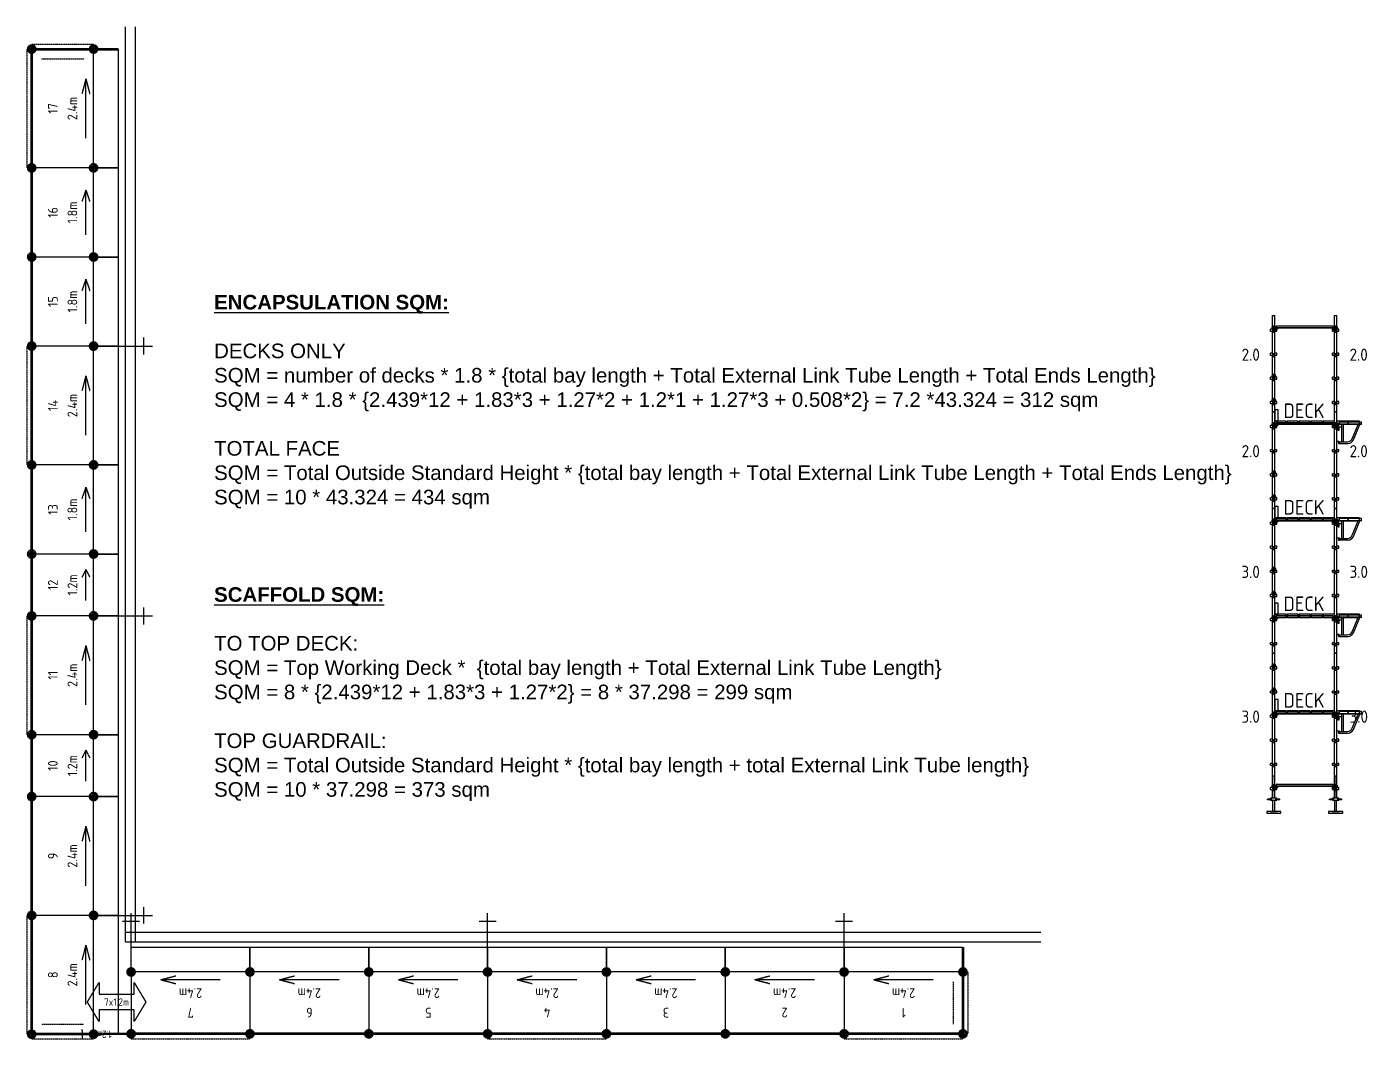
# Model space of a CAD drawing. Header units: millimetres. Extents: x 39739 to 67249, y 19350 to 40131.
import ezdxf
from ezdxf.enums import TextEntityAlignment as Align

# ---------------------------------------------------------------- set-up
doc = ezdxf.new("R2010")
doc.units = ezdxf.units.MM
doc.linetypes.add('KwikScaf_DASHED', pattern=[3.75, 2.5, -1.25])
doc.linetypes.add('KwikScaf_Line', pattern=[1, 1, 0])
doc.layers.add('ENCAPSULATION SQM', color=104, linetype='Continuous', lineweight=60)
for name, color, linetype in [('KwikScaf Matrix', 7, 'Continuous'), ('KwikScaf Schematic', 7, 'Continuous'), ('KwikScaf Sections', 7, 'Continuous')]:
    doc.layers.add(name, color=color, linetype=linetype)
doc.styles.add('KwikScaf ISO', font='isocp.shx')

# ---------------------------------------------------------------- blocks, each defined once
blk = doc.blocks.new('2D Standard 3 Metre')
at = {"layer": 'KwikScaf Matrix', "color": 0, "extrusion": (0, 1, 0)}
for p, q in [((-185, -24), (-185, 24)), ((-185, 24), (-8, 24)), ((-33, 16), (7, 16)), ((-33, 16), (-33, 6)), ((-33, 6), (-33, -6)), ((-8, 64), (-8, 60)), ((-8, 64), (32, 64)), ((-8, 60), (-8, 22)), ((-8, 22), (32, 22)), ((-8, 22), (-8, 18)), ((32, 18), (-8, 18)), ((7, 6), (7, 16)), ((7, -6), (7, 6)), ((32, 60), (32, 64)), ((32, 22), (32, 60)), ((32, 24), (487, 24)), ((32, 18), (32, 22)), ((462, 16), (462, 6)), ((462, 16), (502, 16)), ((462, 6), (462, -6)), ((487, 64), (487, 60)), ((487, 64), (527, 64)), ((487, 60), (487, 22)), ((487, 22), (527, 22)), ((487, 22), (487, 18)), ((527, 18), (487, 18)), ((502, 6), (502, 16)), ((502, -6), (502, 6)), ((527, 60), (527, 64)), ((527, 22), (527, 60)), ((527, 24), (982, 24)), ((527, 18), (527, 22)), ((957, 16), (997, 16)), ((957, 16), (957, 6)), ((957, 6), (957, -6)), ((982, 64), (982, 60)), ((982, 64), (1022, 64)), ((982, 60), (982, 22)), ((982, 22), (1022, 22)), ((982, 22), (982, 18)), ((1022, 18), (982, 18)), ((997, 6), (997, 16)), ((997, -6), (997, 6)), ((1022, 60), (1022, 64)), ((1022, 22), (1022, 60)), ((1022, 24), (1477, 24)), ((1022, 18), (1022, 22)), ((1452, 16), (1492, 16)), ((1452, 16), (1452, 6)), ((1452, 6), (1452, -6)), ((1477, 64), (1477, 60)), ((1477, 64), (1517, 64)), ((1477, 60), (1477, 22)), ((1477, 22), (1517, 22)), ((1477, 22), (1477, 18)), ((1517, 18), (1477, 18)), ((1492, 6), (1492, 16)), ((1492, -6), (1492, 6)), ((1517, 60), (1517, 64)), ((1517, 22), (1517, 60)), ((1517, 24), (1972, 24)), ((1517, 18), (1517, 22)), ((1947, 16), (1987, 16)), ((1947, 16), (1947, 6)), ((1947, 6), (1947, -6)), ((1972, 64), (1972, 60)), ((1972, 64), (2012, 64)), ((1972, 60), (1972, 22)), ((1972, 22), (2012, 22)), ((1972, 22), (1972, 18)), ((2012, 18), (1972, 18)), ((1987, 6), (1987, 16)), ((1987, -6), (1987, 6)), ((2012, 60), (2012, 64)), ((2012, 22), (2012, 60)), ((2012, 24), (2467, 24)), ((2012, 18), (2012, 22)), ((2442, 16), (2442, 6)), ((2442, 16), (2482, 16)), ((2442, 6), (2442, -6)), ((2467, 64), (2467, 60)), ((2467, 64), (2507, 64)), ((2467, 60), (2467, 22)), ((2467, 22), (2507, 22)), ((2467, 22), (2467, 18)), ((2507, 18), (2467, 18)), ((2482, 6), (2482, 16)), ((2482, -6), (2482, 6)), ((2507, 60), (2507, 64)), ((2507, 22), (2507, 60)), ((2507, 24), (2787, 24)), ((2507, 18), (2507, 22)), ((2787, 24), (2787, -24)), ((-185, -24), (-8, -24)), ((-33, -6), (-33, -16)), ((-33, -16), (7, -16)), ((-8, -18), (32, -18)), ((-8, -18), (-8, -22)), ((-8, -22), (-8, -60)), ((-8, -22), (32, -22)), ((-8, -60), (-8, -64)), ((-8, -64), (32, -64)), ((7, -16), (7, -6)), ((32, -22), (32, -18)), ((32, -60), (32, -22)), ((32, -24), (487, -24)), ((32, -64), (32, -60)), ((462, -6), (462, -16)), ((462, -16), (502, -16)), ((487, -18), (527, -18)), ((487, -18), (487, -22)), ((487, -22), (487, -60)), ((487, -22), (527, -22)), ((487, -60), (487, -64)), ((487, -64), (527, -64)), ((502, -16), (502, -6)), ((527, -22), (527, -18)), ((527, -60), (527, -22)), ((527, -24), (982, -24)), ((527, -64), (527, -60)), ((957, -6), (957, -16)), ((957, -16), (997, -16)), ((982, -18), (1022, -18)), ((982, -18), (982, -22)), ((982, -22), (982, -60)), ((982, -22), (1022, -22)), ((982, -60), (982, -64)), ((982, -64), (1022, -64)), ((997, -16), (997, -6)), ((1022, -22), (1022, -18)), ((1022, -60), (1022, -22)), ((1022, -24), (1477, -24)), ((1022, -64), (1022, -60)), ((1452, -6), (1452, -16)), ((1452, -16), (1492, -16)), ((1477, -18), (1517, -18)), ((1477, -18), (1477, -22)), ((1477, -22), (1477, -60)), ((1477, -22), (1517, -22)), ((1477, -60), (1477, -64)), ((1477, -64), (1517, -64)), ((1492, -16), (1492, -6)), ((1517, -22), (1517, -18)), ((1517, -60), (1517, -22)), ((1517, -24), (1972, -24)), ((1517, -64), (1517, -60)), ((1947, -6), (1947, -16)), ((1947, -16), (1987, -16)), ((1972, -18), (2012, -18)), ((1972, -18), (1972, -22)), ((1972, -22), (1972, -60)), ((1972, -22), (2012, -22)), ((1972, -60), (1972, -64)), ((1972, -64), (2012, -64)), ((1987, -16), (1987, -6)), ((2012, -22), (2012, -18)), ((2012, -60), (2012, -22)), ((2012, -24), (2467, -24)), ((2012, -64), (2012, -60)), ((2442, -6), (2442, -16)), ((2442, -16), (2482, -16)), ((2467, -18), (2507, -18)), ((2467, -18), (2467, -22)), ((2467, -22), (2467, -60)), ((2467, -22), (2507, -22)), ((2467, -60), (2467, -64)), ((2467, -64), (2507, -64)), ((2482, -16), (2482, -6)), ((2507, -22), (2507, -18)), ((2507, -60), (2507, -22)), ((2507, -24), (2787, -24)), ((2507, -64), (2507, -60))]:
    blk.add_line(p, q, dxfattribs=at)
blk = doc.blocks.new('2D Standard 2 Metre')
at = {"layer": 'KwikScaf Matrix', "color": 0, "extrusion": (0, 1, 0)}
for p, q in [((-185, -24), (-185, 24)), ((-185, 24), (-8, 24)), ((-33, 16), (7, 16)), ((-33, 16), (-33, 6)), ((-33, 6), (-33, -6)), ((-8, 64), (-8, 60)), ((-8, 64), (32, 64)), ((-8, 60), (-8, 22)), ((-8, 22), (32, 22)), ((-8, 22), (-8, 18)), ((32, 18), (-8, 18)), ((7, 6), (7, 16)), ((7, -6), (7, 6)), ((32, 60), (32, 64)), ((32, 22), (32, 60)), ((32, 24), (487, 24)), ((32, 18), (32, 22)), ((462, 16), (502, 16)), ((462, 16), (462, 6)), ((462, 6), (462, -6)), ((487, 64), (487, 60)), ((487, 64), (527, 64)), ((487, 60), (487, 22)), ((487, 22), (527, 22)), ((487, 22), (487, 18)), ((527, 18), (487, 18)), ((502, 6), (502, 16)), ((502, -6), (502, 6)), ((527, 60), (527, 64)), ((527, 22), (527, 60)), ((527, 24), (982, 24)), ((527, 18), (527, 22)), ((957, 16), (997, 16)), ((957, 16), (957, 6)), ((957, 6), (957, -6)), ((982, 64), (982, 60)), ((982, 64), (1022, 64)), ((982, 60), (982, 22)), ((982, 22), (1022, 22)), ((982, 22), (982, 18)), ((1022, 18), (982, 18)), ((997, 6), (997, 16)), ((997, -6), (997, 6)), ((1022, 60), (1022, 64)), ((1022, 22), (1022, 60)), ((1022, 24), (1477, 24)), ((1022, 18), (1022, 22)), ((1452, 16), (1492, 16)), ((1452, 16), (1452, 6)), ((1452, 6), (1452, -6)), ((1477, 64), (1517, 64)), ((1477, 64), (1477, 60)), ((1477, 60), (1477, 22)), ((1477, 22), (1517, 22)), ((1477, 22), (1477, 18)), ((1517, 18), (1477, 18)), ((1492, 6), (1492, 16)), ((1492, -6), (1492, 6)), ((1517, 60), (1517, 64)), ((1517, 22), (1517, 60)), ((1517, 24), (1796, 24)), ((1517, 18), (1517, 22)), ((1796, 24), (1796, -24)), ((-185, -24), (-8, -24)), ((-33, -6), (-33, -16)), ((-33, -16), (7, -16)), ((-8, -18), (32, -18)), ((-8, -18), (-8, -22)), ((-8, -22), (-8, -60)), ((-8, -22), (32, -22)), ((-8, -60), (-8, -64)), ((-8, -64), (32, -64)), ((7, -16), (7, -6)), ((32, -22), (32, -18)), ((32, -60), (32, -22)), ((32, -24), (487, -24)), ((32, -64), (32, -60)), ((462, -6), (462, -16)), ((462, -16), (502, -16)), ((487, -18), (527, -18)), ((487, -18), (487, -22)), ((487, -22), (487, -60)), ((487, -22), (527, -22)), ((487, -60), (487, -64)), ((487, -64), (527, -64)), ((502, -16), (502, -6)), ((527, -22), (527, -18)), ((527, -60), (527, -22)), ((527, -24), (982, -24)), ((527, -64), (527, -60)), ((957, -6), (957, -16)), ((957, -16), (997, -16)), ((982, -18), (1022, -18)), ((982, -18), (982, -22)), ((982, -22), (982, -60)), ((982, -22), (1022, -22)), ((982, -60), (982, -64)), ((982, -64), (1022, -64)), ((997, -16), (997, -6)), ((1022, -22), (1022, -18)), ((1022, -60), (1022, -22)), ((1022, -24), (1477, -24)), ((1022, -64), (1022, -60)), ((1452, -6), (1452, -16)), ((1452, -16), (1492, -16)), ((1477, -18), (1517, -18)), ((1477, -18), (1477, -22)), ((1477, -22), (1517, -22)), ((1477, -22), (1477, -60)), ((1477, -60), (1477, -64)), ((1477, -64), (1517, -64)), ((1492, -16), (1492, -6)), ((1517, -22), (1517, -18)), ((1517, -60), (1517, -22)), ((1517, -24), (1796, -24)), ((1517, -64), (1517, -60))]:
    blk.add_line(p, q, dxfattribs=at)
blk = doc.blocks.new('2D Jack Adjustable Screw')
at = {"color": 0, "extrusion": (1, -1.83691e-16, 2.30446e-16)}
for p, q in [((-265.5, 100), (-273.5, 100)), ((-273.5, 100), (-273.5, -52)), ((-265.5, 100), (-265.5, -52)), ((-265.5, 42.5), (-40, 42.5)), ((-265.5, 5.5), (-40, 5.5)), ((-40, 87.75), (-35, 87.75)), ((-40, 87.75), (-40, 24)), ((-40, 24), (-40, -39.75)), ((-35, 151.5), (-20, 151.5)), ((-35, 62.25), (-35, 151.5)), ((-35, 62.25), (-20, 62.25)), ((-20, 62.25), (-20, 151.5)), ((-20, 87.75), (0, 87.75)), ((0, 24), (0, 87.75)), ((0, 42.5), (454.5, 42.5)), ((0, -39.75), (0, 24)), ((0, 5.5), (454.5, 5.5)), ((454.5, 24), (454.5, 42.5)), ((454.5, 5.5), (454.5, 24)), ((-265.5, -52), (-273.5, -52)), ((-40, -39.75), (-35, -39.75)), ((-20, -14.25), (-35, -14.25)), ((-35, -103.5), (-35, -14.25)), ((-35, -103.5), (-20, -103.5)), ((-20, -103.5), (-20, -14.25)), ((-20, -39.75), (0, -39.75))]:
    blk.add_line(p, q, dxfattribs=at)
blk = doc.blocks.new('2D SBB 2 Board')
at = {"color": 0}
for p, q in [((47, 440), (0, 440)), ((0, 440), (0, 392)), ((0, 392), (106, 392)), ((8, 466), (38, 466)), ((11, 440), (8, 466)), ((28, 316), (18, 392)), ((38, 316), (28, 316)), ((38, 466), (38, 440)), ((38, 392), (38, 316)), ((504, 491), (47, 491)), ((47, 491), (47, 445)), ((504, 445), (47, 445)), ((47, 445), (47, 440)), ((504, 440), (47, 440)), ((106, 392), (106, 440)), ((106, 84), (106, 392)), ((140, 84), (140, 440)), ((315, 147), (437, 440)), ((343, 124), (473, 440)), ((504, 445), (504, 491)), ((504, 440), (504, 445)), ((-4, 93), (47, 93)), ((-4, 88), (-4, 93)), ((42, 88), (-4, 88)), ((42, 42), (42, 88)), ((47, 42), (42, 42)), ((47, 93), (47, 42)), ((47, 84), (106, 84)), ((47, 50), (232, 50)), ((106, 84), (123, 84)), ((123, 84), (140, 84)), ((140, 84), (222, 84))]:
    blk.add_line(p, q, dxfattribs=at)
for radius, start, end in [(102, 270, 339.4078), (136, 274.3209, 333.1791)]:
    blk.add_arc((222, 185), radius, start, end, dxfattribs=at)
blk = doc.blocks.new('2D Transom 1.2 Metre')
at = {"color": 0, "extrusion": (0, 1, -1.83691e-16)}
for p, q in [((0, 50), (20, 50)), ((0, -25), (0, 50)), ((50, 0), (13, 0)), ((20, 50), (17, 25)), ((17, 25), (25, 25)), ((1197, 63), (25, 63)), ((25, 63), (25, 30)), ((1197, 30), (25, 30)), ((25, 30), (25, 25)), ((1197, 25), (25, 25)), ((50, 25), (50, 0)), ((1172, 25), (1172, 0)), ((1197, 30), (1197, 63)), ((1197, 25), (1197, 30)), ((1205, 25), (1197, 25)), ((1202, 50), (1205, 25)), ((1222, 50), (1202, 50)), ((1222, -25), (1222, 50)), ((10, -25), (0, -25)), ((13, 0), (10, -25)), ((1172, 0), (1209, 0)), ((1209, 0), (1212, -25)), ((1212, -25), (1222, -25))]:
    blk.add_line(p, q, dxfattribs=at)

msp = doc.modelspace()

# ---------------------------------------------------------------- linework, layer by layer
for p, q in [((41767, 21348), (41767, 40131)), ((41967, 21348), (41967, 40131)), ((41767, 21548), (60550, 21548)), ((41767, 21348), (60550, 21348))]:
    msp.add_line(p, q)
at = {"layer": 'ENCAPSULATION SQM'}
msp.add_lwpolyline([(58952, 21238), (58952, 19460), (41879, 19460), (41109, 19452), (39839, 19452), (39839, 39674), (41617, 39674)], dxfattribs=at)
at = {"layer": 'KwikScaf Schematic', "color": 1, "linetype": 'KwikScaf_DASHED'}
for p, q in [((39739, 39674), (39739, 37235)), ((39839, 39774), (41109, 39774)), ((40039, 39474), (40909, 39474)), ((39739, 33577), (39739, 31138)), ((39739, 28039), (39739, 25600)), ((39739, 21891), (39739, 19452)), ((59052, 20730), (59052, 19460)), ((58752, 20530), (58752, 19660)), ((40909, 19652), (40039, 19652)), ((41109, 19352), (39839, 19352)), ((41879, 19360), (44318, 19360)), ((49196, 19360), (51635, 19360)), ((56513, 19360), (58952, 19360))]:
    msp.add_line(p, q, dxfattribs=at)
at = {"layer": 'KwikScaf Schematic', "color": 1, "linetype": 'KwikScaf_Line'}
for p, q in [((39839, 37235), (39839, 39674)), ((41109, 39674), (39839, 39674)), ((41109, 37235), (41109, 39674)), ((41109, 39674), (41617, 39674)), ((41617, 39674), (41617, 37235)), ((40950, 39065), (40871, 38760)), ((40950, 37845), (40950, 39065)), ((40950, 39065), (41029, 38760)), ((41617, 37235), (41109, 37235)), ((39839, 31138), (39839, 33577)), ((41109, 33577), (39839, 33577)), ((41109, 31138), (41109, 33577)), ((41109, 33577), (41617, 33577)), ((41617, 33577), (41617, 31138)), ((41617, 33577), (42317, 33577)), ((42142, 33402), (42142, 33752)), ((40950, 32968), (40871, 32663)), ((40950, 31748), (40950, 32968)), ((40950, 32968), (41029, 32663)), ((41617, 31138), (41109, 31138)), ((42142, 27864), (42142, 28214)), ((39839, 25600), (39839, 28039)), ((41109, 28039), (39839, 28039)), ((41109, 25600), (41109, 28039)), ((41109, 28039), (41617, 28039)), ((41617, 28039), (41617, 25600)), ((41617, 28039), (42317, 28039)), ((40950, 27430), (40871, 27125)), ((40950, 26210), (40950, 27430)), ((40950, 27430), (41029, 27125)), ((41617, 25600), (41109, 25600)), ((39839, 21891), (39839, 24330)), ((41109, 24330), (39839, 24330)), ((41109, 21891), (41109, 24330)), ((41109, 24330), (41617, 24330)), ((41617, 24330), (41617, 21891)), ((40950, 23721), (40871, 23416)), ((40950, 22501), (40950, 23721)), ((40950, 23721), (41029, 23416)), ((42142, 21716), (42142, 22066)), ((39839, 19452), (39839, 21891)), ((41109, 21891), (39839, 21891)), ((41617, 21891), (41109, 21891)), ((41109, 19452), (41109, 21891)), ((41109, 21891), (41617, 21891)), ((41617, 21891), (41617, 19452)), ((41617, 21891), (42317, 21891)), ((42054, 21763), (41704, 21763)), ((41879, 21238), (41879, 21938)), ((49371, 21763), (49021, 21763)), ((49196, 21238), (49196, 21938)), ((56688, 21763), (56338, 21763)), ((56513, 21238), (56513, 21938)), ((40950, 21282), (40871, 20977)), ((40950, 20062), (40950, 21282)), ((40950, 21282), (41029, 20977)), ((41879, 20730), (41879, 21238)), ((41879, 21238), (44318, 21238)), ((44318, 20730), (44318, 21238)), ((44318, 21238), (46757, 21238)), ((44318, 21238), (44318, 20730)), ((46757, 20730), (46757, 21238)), ((46757, 21238), (49196, 21238)), ((46757, 21238), (46757, 20730)), ((49196, 20730), (49196, 21238)), ((49196, 21238), (51635, 21238)), ((49196, 21238), (49196, 20730)), ((51635, 20730), (51635, 21238)), ((51635, 21238), (54074, 21238)), ((51635, 21238), (51635, 20730)), ((54074, 20730), (54074, 21238)), ((54074, 21238), (56513, 21238)), ((54074, 21238), (54074, 20730)), ((56513, 20730), (56513, 21238)), ((56513, 21238), (58952, 21238)), ((56513, 21238), (56513, 20730)), ((58952, 21238), (58952, 20730)), ((41879, 20730), (41879, 19460)), ((44318, 20730), (41879, 20730)), ((42489, 20571), (42794, 20651)), ((44318, 20730), (44318, 19460)), ((46757, 20730), (44318, 20730)), ((44928, 20571), (45233, 20651)), ((46757, 20730), (46757, 19460)), ((49196, 20730), (46757, 20730)), ((47367, 20571), (47672, 20651)), ((49196, 20730), (49196, 19460)), ((51635, 20730), (49196, 20730)), ((49806, 20571), (50111, 20651)), ((51635, 20730), (51635, 19460)), ((54074, 20730), (51635, 20730)), ((52245, 20571), (52550, 20651)), ((54074, 20730), (54074, 19460)), ((56513, 20730), (54074, 20730)), ((54684, 20571), (54989, 20651)), ((56513, 20730), (56513, 19460)), ((58952, 20730), (56513, 20730)), ((57123, 20571), (57428, 20651)), ((58952, 20730), (58952, 19460)), ((43709, 20571), (42489, 20571)), ((42489, 20571), (42794, 20492)), ((46148, 20571), (44928, 20571)), ((44928, 20571), (45233, 20492)), ((48587, 20571), (47367, 20571)), ((47367, 20571), (47672, 20492)), ((51026, 20571), (49806, 20571)), ((49806, 20571), (50111, 20492)), ((53465, 20571), (52245, 20571)), ((52245, 20571), (52550, 20492)), ((55904, 20571), (54684, 20571)), ((54684, 20571), (54989, 20492)), ((58343, 20571), (57123, 20571)), ((57123, 20571), (57428, 20492)), ((40880, 19350), (40878, 19550)), ((41880, 19360), (41878, 19560)), ((41109, 19452), (39839, 19452)), ((41979, 19461), (40779, 19449)), ((41617, 19452), (41109, 19452)), ((44318, 19460), (41879, 19460)), ((46757, 19460), (44318, 19460)), ((49196, 19460), (46757, 19460)), ((51635, 19460), (49196, 19460)), ((54074, 19460), (51635, 19460)), ((56513, 19460), (54074, 19460)), ((58952, 19460), (56513, 19460))]:
    msp.add_line(p, q, dxfattribs=at)
at = {"layer": 'KwikScaf Schematic', "color": 3, "linetype": 'KwikScaf_Line'}
for p, q in [((39839, 35406), (39839, 37235)), ((41109, 37235), (39839, 37235)), ((41109, 35406), (41109, 37235)), ((41109, 37235), (41617, 37235)), ((41617, 37235), (41617, 35406)), ((40950, 36778), (40871, 36549)), ((40950, 35864), (40950, 36778)), ((40950, 36778), (41029, 36549)), ((39839, 33577), (39839, 35406)), ((41109, 35406), (39839, 35406)), ((41109, 33577), (41109, 35406)), ((41109, 35406), (41617, 35406)), ((41617, 35406), (41109, 35406)), ((41617, 35406), (41617, 33577)), ((40950, 34949), (40871, 34720)), ((40950, 34035), (40950, 34949)), ((40950, 34949), (41029, 34720)), ((41617, 33577), (41109, 33577)), ((39839, 29309), (39839, 31138)), ((41109, 31138), (39839, 31138)), ((41109, 29309), (41109, 31138)), ((41109, 31138), (41617, 31138)), ((41617, 31138), (41617, 29309)), ((40950, 30681), (40871, 30452)), ((40950, 29767), (40950, 30681)), ((40950, 30681), (41029, 30452)), ((41617, 29309), (41109, 29309))]:
    msp.add_line(p, q, dxfattribs=at)
at = {"layer": 'KwikScaf Schematic', "color": 5, "linetype": 'KwikScaf_Line'}
for p, q in [((39839, 28039), (39839, 29309)), ((41109, 29309), (39839, 29309)), ((41109, 28039), (41109, 29309)), ((41109, 29309), (41617, 29309)), ((41617, 29309), (41617, 28039)), ((40950, 28992), (40871, 28833)), ((40950, 28357), (40950, 28992)), ((40950, 28992), (41029, 28833)), ((41617, 28039), (41109, 28039)), ((39839, 24330), (39839, 25600)), ((41109, 25600), (39839, 25600)), ((41109, 24330), (41109, 25600)), ((41109, 25600), (41617, 25600)), ((41617, 25600), (41617, 24330)), ((40950, 25283), (40871, 25124)), ((40950, 24648), (40950, 25283)), ((40950, 25283), (41029, 25124)), ((41617, 24330), (41109, 24330)), ((40982, 20113), (41222, 20513)), ((41222, 20513), (41222, 20273)), ((41942, 20273), (41942, 20513)), ((41942, 20513), (42182, 20113)), ((41222, 19713), (40982, 20113)), ((41222, 20273), (41942, 20273)), ((42182, 20113), (41942, 19713)), ((41942, 19953), (41222, 19953)), ((41222, 19953), (41222, 19713)), ((41942, 19713), (41942, 19953))]:
    msp.add_line(p, q, dxfattribs=at)
at = {"layer": 'KwikScaf Schematic', "color": 1, "linetype": 'KwikScaf_Line', "const_width": 100}
for points in [[(39789, 39674, -0.198912), (39803, 39710, -0.198912), (39839, 39724, -0.198912), (39874, 39710, -0.198912), (39889, 39674, -0.198912), (39874, 39639, -0.198912), (39839, 39624, -0.198912), (39803, 39639, -0.198912)], [(41059, 39674, -0.198912), (41073, 39710, -0.198912), (41109, 39724, -0.198912), (41144, 39710, -0.198912), (41159, 39674, -0.198912), (41144, 39639, -0.198912), (41109, 39624, -0.198912), (41073, 39639, -0.198912)], [(39789, 37235, -0.198912), (39803, 37271, -0.198912), (39839, 37285, -0.198912), (39874, 37271, -0.198912), (39889, 37235, -0.198912), (39874, 37200, -0.198912), (39839, 37185, -0.198912), (39803, 37200, -0.198912)], [(41059, 37235, -0.198912), (41073, 37271, -0.198912), (41109, 37285, -0.198912), (41144, 37271, -0.198912), (41159, 37235, -0.198912), (41144, 37200, -0.198912), (41109, 37185, -0.198912), (41073, 37200, -0.198912)], [(39789, 33577, -0.198912), (39803, 33613, -0.198912), (39839, 33627, -0.198912), (39874, 33613, -0.198912), (39889, 33577, -0.198912), (39874, 33542, -0.198912), (39839, 33527, -0.198912), (39803, 33542, -0.198912)], [(41059, 33577, -0.198912), (41073, 33613, -0.198912), (41109, 33627, -0.198912), (41144, 33613, -0.198912), (41159, 33577, -0.198912), (41144, 33542, -0.198912), (41109, 33527, -0.198912), (41073, 33542, -0.198912)], [(39789, 31138, -0.198912), (39803, 31174, -0.198912), (39839, 31188, -0.198912), (39874, 31174, -0.198912), (39889, 31138, -0.198912), (39874, 31103, -0.198912), (39839, 31088, -0.198912), (39803, 31103, -0.198912)], [(41059, 31138, -0.198912), (41073, 31174, -0.198912), (41109, 31188, -0.198912), (41144, 31174, -0.198912), (41159, 31138, -0.198912), (41144, 31103, -0.198912), (41109, 31088, -0.198912), (41073, 31103, -0.198912)], [(39789, 28039, -0.198912), (39803, 28075, -0.198912), (39839, 28089, -0.198912), (39874, 28075, -0.198912), (39889, 28039, -0.198912), (39874, 28004, -0.198912), (39839, 27989, -0.198912), (39803, 28004, -0.198912)], [(41059, 28039, -0.198912), (41073, 28075, -0.198912), (41109, 28089, -0.198912), (41144, 28075, -0.198912), (41159, 28039, -0.198912), (41144, 28004, -0.198912), (41109, 27989, -0.198912), (41073, 28004, -0.198912)], [(39789, 25600, -0.198912), (39803, 25636, -0.198912), (39839, 25650, -0.198912), (39874, 25636, -0.198912), (39889, 25600, -0.198912), (39874, 25565, -0.198912), (39839, 25550, -0.198912), (39803, 25565, -0.198912)], [(41059, 25600, -0.198912), (41073, 25636, -0.198912), (41109, 25650, -0.198912), (41144, 25636, -0.198912), (41159, 25600, -0.198912), (41144, 25565, -0.198912), (41109, 25550, -0.198912), (41073, 25565, -0.198912)], [(39789, 24330, -0.198912), (39803, 24366, -0.198912), (39839, 24380, -0.198912), (39874, 24366, -0.198912), (39889, 24330, -0.198912), (39874, 24295, -0.198912), (39839, 24280, -0.198912), (39803, 24295, -0.198912)], [(41059, 24330, -0.198912), (41073, 24366, -0.198912), (41109, 24380, -0.198912), (41144, 24366, -0.198912), (41159, 24330, -0.198912), (41144, 24295, -0.198912), (41109, 24280, -0.198912), (41073, 24295, -0.198912)], [(39789, 21891, -0.198912), (39803, 21927, -0.198912), (39839, 21941, -0.198912), (39874, 21927, -0.198912), (39889, 21891, -0.198912), (39874, 21856, -0.198912), (39839, 21841, -0.198912), (39803, 21856, -0.198912)], [(39789, 21891, -0.198912), (39803, 21927, -0.198912), (39839, 21941, -0.198912), (39874, 21927, -0.198912), (39889, 21891, -0.198912), (39874, 21856, -0.198912), (39839, 21841, -0.198912), (39803, 21856, -0.198912)], [(41059, 21891, -0.198912), (41073, 21927, -0.198912), (41109, 21941, -0.198912), (41144, 21927, -0.198912), (41159, 21891, -0.198912), (41144, 21856, -0.198912), (41109, 21841, -0.198912), (41073, 21856, -0.198912)], [(41059, 21891, -0.198912), (41073, 21927, -0.198912), (41109, 21941, -0.198912), (41144, 21927, -0.198912), (41159, 21891, -0.198912), (41144, 21856, -0.198912), (41109, 21841, -0.198912), (41073, 21856, -0.198912)], [(44318, 20680, -0.198912), (44283, 20695, -0.198912), (44268, 20730, -0.198912), (44283, 20765, -0.198912), (44318, 20780, -0.198912), (44354, 20765, -0.198912), (44368, 20730, -0.198912), (44354, 20695, -0.198912)], [(46757, 20680, -0.198912), (46722, 20695, -0.198912), (46707, 20730, -0.198912), (46722, 20765, -0.198912), (46757, 20780, -0.198912), (46793, 20765, -0.198912), (46807, 20730, -0.198912), (46793, 20695, -0.198912)], [(49196, 20680, -0.198912), (49161, 20695, -0.198912), (49146, 20730, -0.198912), (49161, 20765, -0.198912), (49196, 20780, -0.198912), (49232, 20765, -0.198912), (49246, 20730, -0.198912), (49232, 20695, -0.198912)], [(51635, 20680, -0.198912), (51600, 20695, -0.198912), (51585, 20730, -0.198912), (51600, 20765, -0.198912), (51635, 20780, -0.198912), (51671, 20765, -0.198912), (51685, 20730, -0.198912), (51671, 20695, -0.198912)], [(54074, 20680, -0.198912), (54039, 20695, -0.198912), (54024, 20730, -0.198912), (54039, 20765, -0.198912), (54074, 20780, -0.198912), (54110, 20765, -0.198912), (54124, 20730, -0.198912), (54110, 20695, -0.198912)], [(56513, 20680, -0.198912), (56478, 20695, -0.198912), (56463, 20730, -0.198912), (56478, 20765, -0.198912), (56513, 20780, -0.198912), (56549, 20765, -0.198912), (56563, 20730, -0.198912), (56549, 20695, -0.198912)], [(58952, 20680, -0.198912), (58917, 20695, -0.198912), (58902, 20730, -0.198912), (58917, 20765, -0.198912), (58952, 20780, -0.198912), (58988, 20765, -0.198912), (59002, 20730, -0.198912), (58988, 20695, -0.198912)], [(39789, 19452, -0.198912), (39803, 19488, -0.198912), (39839, 19502, -0.198912), (39874, 19488, -0.198912), (39889, 19452, -0.198912), (39874, 19417, -0.198912), (39839, 19402, -0.198912), (39803, 19417, -0.198912)], [(41059, 19452, -0.198912), (41073, 19488, -0.198912), (41109, 19502, -0.198912), (41144, 19488, -0.198912), (41159, 19452, -0.198912), (41144, 19417, -0.198912), (41109, 19402, -0.198912), (41073, 19417, -0.198912)], [(44318, 19410, -0.198912), (44283, 19425, -0.198912), (44268, 19460, -0.198912), (44283, 19495, -0.198912), (44318, 19510, -0.198912), (44354, 19495, -0.198912), (44368, 19460, -0.198912), (44354, 19425, -0.198912)], [(46757, 19410, -0.198912), (46722, 19425, -0.198912), (46707, 19460, -0.198912), (46722, 19495, -0.198912), (46757, 19510, -0.198912), (46793, 19495, -0.198912), (46807, 19460, -0.198912), (46793, 19425, -0.198912)], [(49196, 19410, -0.198912), (49161, 19425, -0.198912), (49146, 19460, -0.198912), (49161, 19495, -0.198912), (49196, 19510, -0.198912), (49232, 19495, -0.198912), (49246, 19460, -0.198912), (49232, 19425, -0.198912)], [(51635, 19410, -0.198912), (51600, 19425, -0.198912), (51585, 19460, -0.198912), (51600, 19495, -0.198912), (51635, 19510, -0.198912), (51671, 19495, -0.198912), (51685, 19460, -0.198912), (51671, 19425, -0.198912)], [(54074, 19410, -0.198912), (54039, 19425, -0.198912), (54024, 19460, -0.198912), (54039, 19495, -0.198912), (54074, 19510, -0.198912), (54110, 19495, -0.198912), (54124, 19460, -0.198912), (54110, 19425, -0.198912)], [(56513, 19410, -0.198912), (56478, 19425, -0.198912), (56463, 19460, -0.198912), (56478, 19495, -0.198912), (56513, 19510, -0.198912), (56549, 19495, -0.198912), (56563, 19460, -0.198912), (56549, 19425, -0.198912)], [(58952, 19410, -0.198912), (58917, 19425, -0.198912), (58902, 19460, -0.198912), (58917, 19495, -0.198912), (58952, 19510, -0.198912), (58988, 19495, -0.198912), (59002, 19460, -0.198912), (58988, 19425, -0.198912)]]:
    msp.add_lwpolyline(points, format="xyb", close=True, dxfattribs=at)
at = {"layer": 'KwikScaf Schematic', "color": 3, "linetype": 'KwikScaf_Line', "const_width": 100}
for points in [[(39789, 37235, -0.198912), (39803, 37271, -0.198912), (39839, 37285, -0.198912), (39874, 37271, -0.198912), (39889, 37235, -0.198912), (39874, 37200, -0.198912), (39839, 37185, -0.198912), (39803, 37200, -0.198912)], [(41059, 37235, -0.198912), (41073, 37271, -0.198912), (41109, 37285, -0.198912), (41144, 37271, -0.198912), (41159, 37235, -0.198912), (41144, 37200, -0.198912), (41109, 37185, -0.198912), (41073, 37200, -0.198912)], [(39789, 35406, -0.198912), (39803, 35442, -0.198912), (39839, 35456, -0.198912), (39874, 35442, -0.198912), (39889, 35406, -0.198912), (39874, 35371, -0.198912), (39839, 35356, -0.198912), (39803, 35371, -0.198912)], [(39789, 35406, -0.198912), (39803, 35442, -0.198912), (39839, 35456, -0.198912), (39874, 35442, -0.198912), (39889, 35406, -0.198912), (39874, 35371, -0.198912), (39839, 35356, -0.198912), (39803, 35371, -0.198912)], [(41059, 35406, -0.198912), (41073, 35442, -0.198912), (41109, 35456, -0.198912), (41144, 35442, -0.198912), (41159, 35406, -0.198912), (41144, 35371, -0.198912), (41109, 35356, -0.198912), (41073, 35371, -0.198912)], [(41059, 35406, -0.198912), (41073, 35442, -0.198912), (41109, 35456, -0.198912), (41144, 35442, -0.198912), (41159, 35406, -0.198912), (41144, 35371, -0.198912), (41109, 35356, -0.198912), (41073, 35371, -0.198912)], [(39789, 33577, -0.198912), (39803, 33613, -0.198912), (39839, 33627, -0.198912), (39874, 33613, -0.198912), (39889, 33577, -0.198912), (39874, 33542, -0.198912), (39839, 33527, -0.198912), (39803, 33542, -0.198912)], [(41059, 33577, -0.198912), (41073, 33613, -0.198912), (41109, 33627, -0.198912), (41144, 33613, -0.198912), (41159, 33577, -0.198912), (41144, 33542, -0.198912), (41109, 33527, -0.198912), (41073, 33542, -0.198912)], [(39789, 31138, -0.198912), (39803, 31174, -0.198912), (39839, 31188, -0.198912), (39874, 31174, -0.198912), (39889, 31138, -0.198912), (39874, 31103, -0.198912), (39839, 31088, -0.198912), (39803, 31103, -0.198912)], [(41059, 31138, -0.198912), (41073, 31174, -0.198912), (41109, 31188, -0.198912), (41144, 31174, -0.198912), (41159, 31138, -0.198912), (41144, 31103, -0.198912), (41109, 31088, -0.198912), (41073, 31103, -0.198912)], [(39789, 29309, -0.198912), (39803, 29345, -0.198912), (39839, 29359, -0.198912), (39874, 29345, -0.198912), (39889, 29309, -0.198912), (39874, 29274, -0.198912), (39839, 29259, -0.198912), (39803, 29274, -0.198912)], [(41059, 29309, -0.198912), (41073, 29345, -0.198912), (41109, 29359, -0.198912), (41144, 29345, -0.198912), (41159, 29309, -0.198912), (41144, 29274, -0.198912), (41109, 29259, -0.198912), (41073, 29274, -0.198912)]]:
    msp.add_lwpolyline(points, format="xyb", close=True, dxfattribs=at)
at = {"layer": 'KwikScaf Schematic', "color": 5, "linetype": 'KwikScaf_Line', "const_width": 100}
for points in [[(39789, 29309, -0.198912), (39803, 29345, -0.198912), (39839, 29359, -0.198912), (39874, 29345, -0.198912), (39889, 29309, -0.198912), (39874, 29274, -0.198912), (39839, 29259, -0.198912), (39803, 29274, -0.198912)], [(41059, 29309, -0.198912), (41073, 29345, -0.198912), (41109, 29359, -0.198912), (41144, 29345, -0.198912), (41159, 29309, -0.198912), (41144, 29274, -0.198912), (41109, 29259, -0.198912), (41073, 29274, -0.198912)], [(39789, 28039, -0.198912), (39803, 28075, -0.198912), (39839, 28089, -0.198912), (39874, 28075, -0.198912), (39889, 28039, -0.198912), (39874, 28004, -0.198912), (39839, 27989, -0.198912), (39803, 28004, -0.198912)], [(41059, 28039, -0.198912), (41073, 28075, -0.198912), (41109, 28089, -0.198912), (41144, 28075, -0.198912), (41159, 28039, -0.198912), (41144, 28004, -0.198912), (41109, 27989, -0.198912), (41073, 28004, -0.198912)], [(39789, 25600, -0.198912), (39803, 25636, -0.198912), (39839, 25650, -0.198912), (39874, 25636, -0.198912), (39889, 25600, -0.198912), (39874, 25565, -0.198912), (39839, 25550, -0.198912), (39803, 25565, -0.198912)], [(41059, 25600, -0.198912), (41073, 25636, -0.198912), (41109, 25650, -0.198912), (41144, 25636, -0.198912), (41159, 25600, -0.198912), (41144, 25565, -0.198912), (41109, 25550, -0.198912), (41073, 25565, -0.198912)], [(39789, 24330, -0.198912), (39803, 24366, -0.198912), (39839, 24380, -0.198912), (39874, 24366, -0.198912), (39889, 24330, -0.198912), (39874, 24295, -0.198912), (39839, 24280, -0.198912), (39803, 24295, -0.198912)], [(41059, 24330, -0.198912), (41073, 24366, -0.198912), (41109, 24380, -0.198912), (41144, 24366, -0.198912), (41159, 24330, -0.198912), (41144, 24295, -0.198912), (41109, 24280, -0.198912), (41073, 24295, -0.198912)]]:
    msp.add_lwpolyline(points, format="xyb", close=True, dxfattribs=at)
at = {"layer": 'KwikScaf Schematic', "color": 1, "linetype": 'KwikScaf_Line'}
for points in [[(41879, 20680, 100, 100, -0.198912), (41844, 20695, 100, 100, -0.198912), (41829, 20730, 100, 100, -0.198912), (41844, 20765, 100, 100, -0.198912), (41879, 20780, 100, 100, -0.198912), (41915, 20765, 100, 100, -0.198912), (41929, 20730, 100, 100, -0.198912), (41915, 20695, 100, 100, -0.198912)], [(44318, 20680, 100, 100, -0.198912), (44283, 20695, 100, 100, -0.198912), (44268, 20730, 100, 100, -0.198912), (44283, 20765, 100, 100, -0.198912), (44318, 20780, 100, 100, -0.198912), (44354, 20765, 100, 100, -0.198912), (44368, 20730, 100, 100, -0.198912), (44354, 20695, 100, 100, -0.198912)], [(46757, 20680, 100, 100, -0.198912), (46722, 20695, 100, 100, -0.198912), (46707, 20730, 100, 100, -0.198912), (46722, 20765, 100, 100, -0.198912), (46757, 20780, 100, 100, -0.198912), (46793, 20765, 100, 100, -0.198912), (46807, 20730, 100, 100, -0.198912), (46793, 20695, 100, 100, -0.198912)], [(49196, 20680, 100, 100, -0.198912), (49161, 20695, 100, 100, -0.198912), (49146, 20730, 100, 100, -0.198912), (49161, 20765, 100, 100, -0.198912), (49196, 20780, 100, 100, -0.198912), (49232, 20765, 100, 100, -0.198912), (49246, 20730, 100, 100, -0.198912), (49232, 20695, 100, 100, -0.198912)], [(51635, 20680, 100, 100, -0.198912), (51600, 20695, 100, 100, -0.198912), (51585, 20730, 100, 100, -0.198912), (51600, 20765, 100, 100, -0.198912), (51635, 20780, 100, 100, -0.198912), (51671, 20765, 100, 100, -0.198912), (51685, 20730, 100, 100, -0.198912), (51671, 20695, 100, 100, -0.198912)], [(54074, 20680, 100, 100, -0.198912), (54039, 20695, 100, 100, -0.198912), (54024, 20730, 100, 100, -0.198912), (54039, 20765, 100, 100, -0.198912), (54074, 20780, 100, 100, -0.198912), (54110, 20765, 100, 100, -0.198912), (54124, 20730, 100, 100, -0.198912), (54110, 20695, 100, 100, -0.198912)], [(56513, 20680, 100, 100, -0.198912), (56478, 20695, 100, 100, -0.198912), (56463, 20730, 100, 100, -0.198912), (56478, 20765, 100, 100, -0.198912), (56513, 20780, 100, 100, -0.198912), (56549, 20765, 100, 100, -0.198912), (56563, 20730, 100, 100, -0.198912), (56549, 20695, 100, 100, -0.198912)], [(41879, 19410, 100, 100, -0.198912), (41844, 19425, 100, 100, -0.198912), (41829, 19460, 100, 100, -0.198912), (41844, 19495, 100, 100, -0.198912), (41879, 19510, 100, 100, -0.198912), (41915, 19495, 100, 100, -0.198912), (41929, 19460, 100, 100, -0.198912), (41915, 19425, 100, 100, -0.198912)], [(44318, 19410, 100, 100, -0.198912), (44283, 19425, 100, 100, -0.198912), (44268, 19460, 100, 100, -0.198912), (44283, 19495, 100, 100, -0.198912), (44318, 19510, 100, 100, -0.198912), (44354, 19495, 100, 100, -0.198912), (44368, 19460, 100, 100, -0.198912), (44354, 19425, 100, 100, -0.198912)], [(46757, 19410, 100, 100, -0.198912), (46722, 19425, 100, 100, -0.198912), (46707, 19460, 100, 100, -0.198912), (46722, 19495, 100, 100, -0.198912), (46757, 19510, 100, 100, -0.198912), (46793, 19495, 100, 100, -0.198912), (46807, 19460, 100, 100, -0.198912), (46793, 19425, 100, 100, -0.198912)], [(49196, 19410, 100, 100, -0.198912), (49161, 19425, 100, 100, -0.198912), (49146, 19460, 100, 100, -0.198912), (49161, 19495, 100, 100, -0.198912), (49196, 19510, 100, 100, -0.198912), (49232, 19495, 100, 100, -0.198912), (49246, 19460, 100, 100, -0.198912), (49232, 19425, 100, 100, -0.198912)], [(51635, 19410, 100, 100, -0.198912), (51600, 19425, 100, 100, -0.198912), (51585, 19460, 100, 100, -0.198912), (51600, 19495, 100, 100, -0.198912), (51635, 19510, 100, 100, -0.198912), (51671, 19495, 100, 100, -0.198912), (51685, 19460, 100, 100, -0.198912), (51671, 19425, 100, 100, -0.198912)], [(54074, 19410, 100, 100, -0.198912), (54039, 19425, 100, 100, -0.198912), (54024, 19460, 100, 100, -0.198912), (54039, 19495, 100, 100, -0.198912), (54074, 19510, 100, 100, -0.198912), (54110, 19495, 100, 100, -0.198912), (54124, 19460, 100, 100, -0.198912), (54110, 19425, 100, 100, -0.198912)], [(56513, 19410, 100, 100, -0.198912), (56478, 19425, 100, 100, -0.198912), (56463, 19460, 100, 100, -0.198912), (56478, 19495, 100, 100, -0.198912), (56513, 19510, 100, 100, -0.198912), (56549, 19495, 100, 100, -0.198912), (56563, 19460, 100, 100, -0.198912), (56549, 19425, 100, 100, -0.198912)]]:
    msp.add_lwpolyline(points, format="xyseb", close=True, dxfattribs=at)
at = {"layer": 'KwikScaf Sections', "color": 40, "const_width": 50}
for points in [[(65307, 33952, 1), (65357, 33952, 1)], [(66577, 33952, 1), (66627, 33952, 1)], [(65307, 31971, 1), (65357, 31971, 1)], [(66577, 31971, 1), (66627, 31971, 1)], [(65307, 29990, 1), (65357, 29990, 1)], [(66577, 29990, 1), (66627, 29990, 1)], [(65307, 28008, 1), (65357, 28008, 1)], [(66577, 28008, 1), (66627, 28008, 1)], [(65307, 26027, 1), (65357, 26027, 1)], [(66577, 26027, 1), (66627, 26027, 1)], [(65307, 24541, 1), (65357, 24541, 1)], [(66577, 24541, 1), (66627, 24541, 1)]]:
    msp.add_lwpolyline(points, format="xyb", close=True, dxfattribs=at)
at = {"layer": 'KwikScaf Sections', "color": 70, "const_width": 50}
for points in [[(65307, 32962, 1), (65357, 32962, 1)], [(65307, 30980, 1), (65357, 30980, 1)], [(65307, 28999, 1), (65357, 28999, 1)], [(65307, 27018, 1), (65357, 27018, 1)]]:
    msp.add_lwpolyline(points, format="xyb", close=True, dxfattribs=at)
at = {"layer": 'KwikScaf Sections', "color": 80, "const_width": 50}
for points in [[(65307, 32466, 1), (65357, 32466, 1)], [(65307, 30485, 1), (65357, 30485, 1)], [(65307, 28504, 1), (65357, 28504, 1)], [(65307, 26522, 1), (65357, 26522, 1)]]:
    msp.add_lwpolyline(points, format="xyb", close=True, dxfattribs=at)
at = {"layer": 'KwikScaf Sections', "color": 90}
for points in [[(65420, 32036), (65420, 32266), (65356, 32266), (65356, 32036)], [(65420, 30055), (65420, 30285), (65356, 30285), (65356, 30055)], [(65420, 28073), (65420, 28303), (65356, 28303), (65356, 28073)], [(65420, 26092), (65420, 26322), (65356, 26322), (65356, 26092)]]:
    msp.add_lwpolyline(points, close=True, dxfattribs=at)
at = {"layer": 'KwikScaf Sections', "color": 20}
for points in [[(65356, 31972), (65586, 31972), (65586, 32036), (65356, 32036)], [(65604, 31972), (65834, 31972), (65834, 32036), (65604, 32036)], [(65852, 31972), (66082, 31972), (66082, 32036), (65852, 32036)], [(66100, 31972), (66330, 31972), (66330, 32036), (66100, 32036)], [(66348, 31972), (66578, 31972), (66578, 32036), (66348, 32036)], [(66626, 31972), (66856, 31972), (66856, 32036), (66626, 32036)], [(66862, 31972), (67092, 31972), (67092, 32036), (66862, 32036)], [(65356, 29991), (65586, 29991), (65586, 30055), (65356, 30055)], [(65604, 29991), (65834, 29991), (65834, 30055), (65604, 30055)], [(65852, 29991), (66082, 29991), (66082, 30055), (65852, 30055)], [(66100, 29991), (66330, 29991), (66330, 30055), (66100, 30055)], [(66348, 29991), (66578, 29991), (66578, 30055), (66348, 30055)], [(66626, 29991), (66856, 29991), (66856, 30055), (66626, 30055)], [(66862, 29991), (67092, 29991), (67092, 30055), (66862, 30055)], [(65356, 28009), (65586, 28009), (65586, 28073), (65356, 28073)], [(65604, 28009), (65834, 28009), (65834, 28073), (65604, 28073)], [(65852, 28009), (66082, 28009), (66082, 28073), (65852, 28073)], [(66100, 28009), (66330, 28009), (66330, 28073), (66100, 28073)], [(66348, 28009), (66578, 28009), (66578, 28073), (66348, 28073)], [(66626, 28009), (66856, 28009), (66856, 28073), (66626, 28073)], [(66862, 28009), (67092, 28009), (67092, 28073), (66862, 28073)], [(65356, 26028), (65586, 26028), (65586, 26092), (65356, 26092)], [(65604, 26028), (65834, 26028), (65834, 26092), (65604, 26092)], [(65852, 26028), (66082, 26028), (66082, 26092), (65852, 26092)], [(66100, 26028), (66330, 26028), (66330, 26092), (66100, 26092)], [(66348, 26028), (66578, 26028), (66578, 26092), (66348, 26092)], [(66626, 26028), (66856, 26028), (66856, 26092), (66626, 26092)], [(66862, 26028), (67092, 26028), (67092, 26092), (66862, 26092)]]:
    msp.add_lwpolyline(points, close=True, dxfattribs=at)
at = {"layer": 'KwikScaf Sections', "color": 200}
for points in [[(65187, 23987), (65477, 23987), (65477, 24025), (65187, 24025)], [(66457, 23987), (66747, 23987), (66747, 24025), (66457, 24025)]]:
    msp.add_lwpolyline(points, close=True, dxfattribs=at)

# ---------------------------------------------------------------- block references
at = {"layer": 'KwikScaf Sections', "color": 180, "rotation": 89.99999999999993}
for name, p in [('2D Standard 2 Metre', (65332, 32410)), ('2D Standard 2 Metre', (66602, 32410)), ('2D Standard 2 Metre', (65332, 30429)), ('2D Standard 2 Metre', (66602, 30429)), ('2D Standard 3 Metre', (65332, 27457)), ('2D Standard 3 Metre', (66602, 27457)), ('2D Standard 3 Metre', (65332, 24485)), ('2D Standard 3 Metre', (66602, 24485))]:
    msp.add_blockref(name, p, dxfattribs=at)
at = {"layer": 'KwikScaf Sections', "color": 50}
for p in [(65356, 33923), (65356, 31942), (65356, 29961), (65356, 27979), (65356, 25998), (65356, 24512)]:
    msp.add_blockref('2D Transom 1.2 Metre', p, dxfattribs=at)
at = {"layer": 'KwikScaf Sections', "color": 210}
for p in [(66626, 31528), (66626, 29547), (66626, 27566), (66626, 25585)]:
    msp.add_blockref('2D SBB 2 Board', p, dxfattribs=at)
at = {"layer": 'KwikScaf Sections', "color": 190, "rotation": 89.99999999999993}
for p in [(65356, 24298), (66626, 24298)]:
    msp.add_blockref('2D Jack Adjustable Screw', p, dxfattribs=at)

# ---------------------------------------------------------------- texts
at = {"style": 'KwikScaf ISO'}
for p in [(65533, 32099), (65533, 30118), (65533, 28137), (65533, 26155)]:
    msp.add_text('DECK', height=300, dxfattribs=at).set_placement(p)
at = {"insert": (43583, 34629), "char_height": 300, "attachment_point": 1, "style": 'KwikScaf ISO'}
msp.add_mtext_dynamic_manual_height_columns('{\\fArial|b1|i0|c0|p34;\\LENCAPSULATION SQM:\\P\\fArial|b0|i0|c0|p34;\\l\\PDECKS ONLY\\PSQM = number of decks * 1.8 *\\C104; \\{total bay length + Total External Link Tube Length + Total Ends Length\\}\\C256; \\PSQM = 4 * 1.8 * \\C104;\\{2.439*12 + 1.83*3 + 1.27*2 + 1.2*1 + 1.27*3 + 0.508*2\\}\\C256; = 7.2 *\\C104;43.324\\C256; = 312 sqm\\P\\PTOTAL FACE \\PSQM = Total Outside Standard Height * \\C104;\\{total bay length + Total External Link Tube Length + Total Ends Length\\}\\C256;\\PSQM = 10 * \\C104;43.324\\C256; = 434 sqm\\P\\P\\P\\P\\fArial|b1|i0|c0|p34;\\LSCAFFOLD SQM: \\P\\fArial|b0|i0|c0|p34;\\l\\PTO TOP DECK: \\PSQM = Top Working Deck *  \\{total bay length + Total External Link Tube Length\\}\\PSQM = 8 * \\{2.439*12 + 1.83*3 + 1.27*2\\} = 8 * 37.298 = 299 sqm\\P\\PTOP GUARDRAIL:\\PSQM = Total Outside Standard Height * \\{total bay length + total External Link Tube length\\}\\PSQM = 10 * 37.298 = 373 sqm}', width=27151.64, gutter_width=12.5, heights=[0], dxfattribs=at)
at = {"layer": 'KwikScaf Schematic', "style": 'KwikScaf ISO'}
for s, rotation, p in [('17', 90, (40274, 38455)), ('2.4m', 90, (40674, 38455)), ('16', 90, (40274, 36321)), ('1.8m', 90, (40674, 36321)), ('1.8m', 90, (40674, 34492)), ('15', 90, (40274, 34492)), ('14', 90, (40274, 32358)), ('2.4m', 90, (40674, 32358)), ('13', 90, (40274, 30224)), ('1.8m', 90, (40674, 30224)), ('12', 90, (40274, 28674)), ('1.2m', 90, (40674, 28674)), ('2.4m', 90, (40674, 26820)), ('11', 90, (40274, 26820)), ('10', 90, (40274, 24965)), ('1.2m', 90, (40674, 24965)), ('9', 90, (40274, 23111)), ('2.4m', 90, (40674, 23111)), ('8', 90, (40274, 20672)), ('2.4m', 90, (40674, 20672)), ('2.4m', 180, (43099, 20295)), ('2.4m', 180, (45538, 20295)), ('2.4m', 180, (47977, 20295)), ('2.4m', 180, (50416, 20295)), ('2.4m', 180, (52855, 20295)), ('2.4m', 180, (55294, 20295)), ('2.4m', 180, (57733, 20295)), ('7', 180, (43099, 19895)), ('6', 180, (45538, 19895)), ('5', 180, (47977, 19895)), ('4', 180, (50416, 19895)), ('3', 180, (52855, 19895)), ('2', 180, (55294, 19895)), ('1', 180, (57733, 19895))]:
    msp.add_text(s, height=200, rotation=rotation, dxfattribs=at).set_placement(p, align=Align.MIDDLE_CENTER)
msp.add_text('7x1.2m', height=150, dxfattribs=at).set_placement((41582, 20113), align=Align.MIDDLE_CENTER)
msp.add_text('1.2m', height=150, rotation=180.5823, dxfattribs=at).set_placement((41318, 19524), align=Align.CENTER)
at = {"layer": 'KwikScaf Sections', "color": 7, "style": 'KwikScaf ISO'}
for s, p in [('  2.0  ', (65332, 33401)), ('  2.0  ', (65332, 31420)), ('  3.0  ', (65332, 28943)), ('  3.0  ', (65332, 25971))]:
    msp.add_text(s, height=250, dxfattribs=at).set_placement(p, align=Align.MIDDLE_RIGHT)
for s, p in [('  2.0  ', (66602, 33401)), ('  2.0  ', (66602, 31420)), ('  3.0  ', (66602, 28943)), ('  3.0  ', (66602, 25971))]:
    msp.add_text(s, height=250, dxfattribs=at).set_placement(p, align=Align.MIDDLE_LEFT)

doc.saveas('drawing.dxf')
